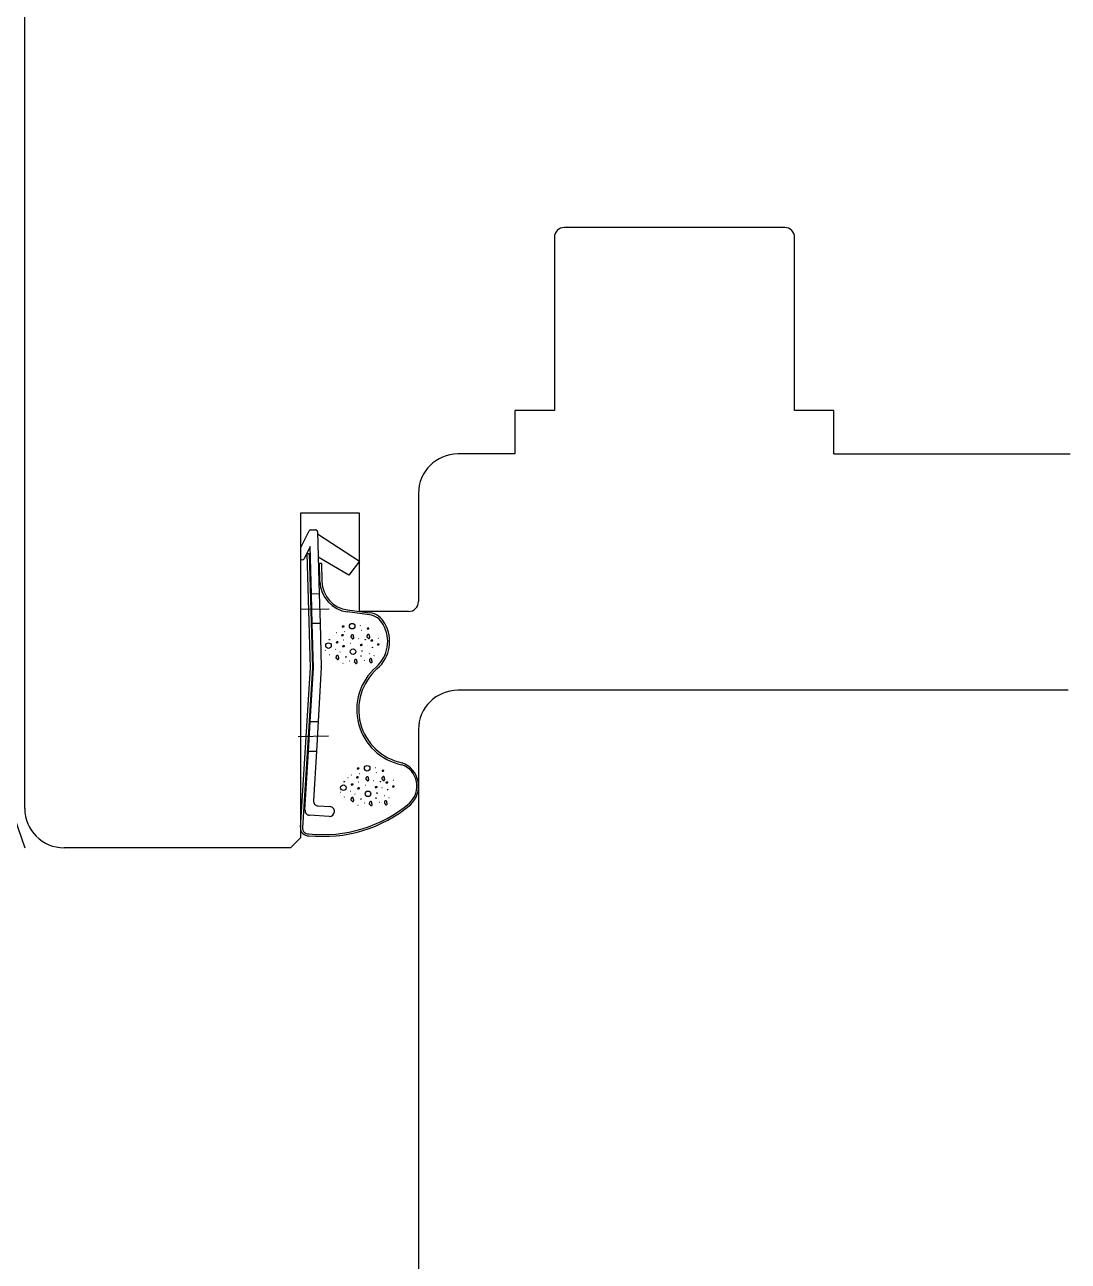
# Model space of a CAD drawing. Header units: centimetres. Extents: x 0.3 to 84.3, y 0.3 to 59.7.
# Drawn here: x 62.5054 to 62.6114, y 11.9926 to 12.1182 of the extents above; entities that cross this region are included whole.
import ezdxf

# ---------------------------------------------------------------- set-up
doc = ezdxf.new("R2010")
doc.units = ezdxf.units.CM
doc.linetypes.add('AUSGEZOGEN', pattern=[0])
doc.layers.add('Fenster', color=7, linetype='AUSGEZOGEN', lineweight=35)
doc.layers.add('Oeffnungsrichtung Fenster', color=7, linetype='AUSGEZOGEN', lineweight=25)

msp = doc.modelspace()

# ---------------------------------------------------------------- linework, layer by layer
at = {"layer": 'Fenster', "color": 7, "linetype": 'AUSGEZOGEN', "lineweight": 25}
for p, q in [((62.50539860993004, 12.0385989845328), (62.50539860993004, 12.16259898163494)), ((62.55919860867272, 12.09659898317737), (62.55919860867272, 12.07899898358865)), ((62.58259860812588, 12.09759898315397), (62.56019860864933, 12.09759898315397)), ((62.58359860810245, 12.07899898358865), (62.58359860810245, 12.09659898317737)), ((62.55919860867272, 12.07899898358865), (62.5551986087662, 12.07899898358865)), ((62.5551986087662, 12.07899898358865), (62.5551986087662, 12.07459898369148)), ((62.58759860800896, 12.07899898358865), (62.58359860810245, 12.07899898358865)), ((62.58759860800896, 12.07459898369148), (62.58759860800896, 12.07899898358865)), ((62.5551986087662, 12.07459898369148), (62.54939860890175, 12.07459898369148)), ((62.58759860800896, 12.07459898369148), (62.61159860744814, 12.07459898369148)), ((62.54539860899524, 12.07059898378493), (62.54539860899524, 12.05959898404199)), ((62.53939860913546, 12.06859898383173), (62.53339860927568, 12.06859898383173)), ((62.53339860927568, 12.06859898383173), (62.53339860927568, 12.0355989846029)), ((62.53939860913546, 12.05859898406539), (62.53939860913546, 12.06859898383173)), ((62.53343548363769, 12.06511446646255), (62.53428069625561, 12.06680109986265)), ((62.53443448082087, 12.06688023197017), (62.53493456688413, 12.0668942917182)), ((62.53514010859316, 12.06669999142969), (62.53531734133689, 12.06039606445052)), ((62.53514572930344, 12.06650007043095), (62.53939860913546, 12.0637185854062)), ((62.53438150187688, 12.06521644580444), (62.53378029241035, 12.06395628367782)), ((62.53451765734183, 12.06037358160943), (62.53438150187688, 12.06521644580444)), ((62.5341021483783, 12.06447786179319), (62.534302069377, 12.06448348250347)), ((62.53442847999069, 12.05287069140109), (62.5341021483783, 12.06447786179319)), ((62.534302069377, 12.06448348250347), (62.53462865858934, 12.05286714963427)), ((62.53833380412499, 12.06227622135657), (62.53521262858318, 12.06412055428896)), ((62.53532980882534, 12.06351088187976), (62.53552972982406, 12.06351650258999)), ((62.53538246119152, 12.06163810902222), (62.53532980882534, 12.06351088187976)), ((62.53552972982406, 12.06351650258999), (62.53558238219031, 12.06164372973245)), ((62.53939860913546, 12.0637185854062), (62.53833380412499, 12.06227622135657)), ((62.53531734133689, 12.06039606445052), (62.53451765734183, 12.06037358160943)), ((62.53460196799595, 12.05737476662794), (62.53451765734183, 12.06037358160943)), ((62.53531734133689, 12.06039606445052), (62.53540165199103, 12.05739724946907)), ((62.53340379191913, 12.05884356395882), (62.53633289112592, 12.05886378285796)), ((62.54041081203383, 12.05826783234648), (62.53817503833262, 12.05855392089939)), ((62.53820042326009, 12.05875230336738), (62.54043619696134, 12.05846621481447)), ((62.54439860901856, 12.05859898406539), (62.53939860913546, 12.05859898406539)), ((62.53540165199103, 12.05739724946907), (62.53460196799595, 12.05737476662794)), ((62.53460196799595, 12.05737476662794), (62.53540165199103, 12.05739724946907)), ((62.53472873225061, 12.0528659349754), (62.53460196799595, 12.05737476662794)), ((62.53540165199103, 12.05739724946907), (62.53552597902724, 12.05297510635214)), ((62.53707862867348, 12.05643283939285), (62.53704669788686, 12.05642058214053)), ((62.53789695751663, 12.0565574932753), (62.53786502673002, 12.05654523602298)), ((62.53951508939568, 12.05716550081279), (62.53948315860912, 12.05715324356047)), ((62.53960590286633, 12.05667195879578), (62.53957397207972, 12.05665970154342)), ((62.53674515469013, 12.0561344854476), (62.53671322390361, 12.05612222819532)), ((62.53781492958024, 12.05569223598955), (62.53778299879363, 12.05567997873723)), ((62.53848033298188, 12.05535337785532), (62.53844840219532, 12.055341120603)), ((62.53853994386027, 12.05604585100523), (62.53853774230834, 12.05601167080736)), ((62.53853774230834, 12.05601167080736), (62.53855532804813, 12.05597899556247)), ((62.53854344216669, 12.05608449013067), (62.53853994386027, 12.05604585100523)), ((62.53854833563446, 12.0561212730594), (62.53854344216669, 12.05608449013067)), ((62.53856428205174, 12.05616113129136), (62.53854833563446, 12.0561212730594)), ((62.53855532804813, 12.05597899556247), (62.53859399822264, 12.0559522842691)), ((62.53859081986258, 12.05620081408598), (62.53856428205174, 12.05616113129136)), ((62.53862201415019, 12.0562265698035), (62.53859081986258, 12.05620081408598)), ((62.53859399822264, 12.0559522842691), (62.53862059326082, 12.05592231057758)), ((62.53862059326082, 12.05592231057758), (62.53863353201508, 12.05589195288422)), ((62.53865182315624, 12.05624257226309), (62.53862201415019, 12.0562265698035)), ((62.53863353201508, 12.05589195288422), (62.53865260155219, 12.05586271517664)), ((62.53868489381181, 12.05624650421156), (62.53865182315624, 12.05624257226309)), ((62.53865260155219, 12.05586271517664), (62.53869210653671, 12.05583721199928)), ((62.53872262088968, 12.05623650938096), (62.53868489381181, 12.05624650421156)), ((62.53869210653671, 12.05583721199928), (62.53872406675799, 12.05583566318974)), ((62.5387597172886, 12.05621461507012), (62.53872262088968, 12.05623650938096)), ((62.53872406675799, 12.05583566318974), (62.53875490705371, 12.05584024314781)), ((62.53875490705371, 12.05584024314781), (62.53878434269673, 12.05585828882813)), ((62.53878121472789, 12.05615854981402), (62.5387597172886, 12.05621461507012)), ((62.53878579239407, 12.05612771984648), (62.53878121472789, 12.05615854981402)), ((62.53878434269673, 12.05585828882813), (62.53881413238616, 12.05589750996979)), ((62.53878749154455, 12.05609530831125), (62.53878579239407, 12.05612771984648)), ((62.53879281588223, 12.05606039220047), (62.53878749154455, 12.05609530831125)), ((62.53880287573242, 12.05602845286845), (62.53879281588223, 12.05606039220047)), ((62.5388180449011, 12.05599744686729), (62.53880287573242, 12.05602845286845)), ((62.53881413238616, 12.05589750996979), (62.53883184721884, 12.05593346938063)), ((62.53883219177391, 12.05596625436747), (62.5388180449011, 12.05599744686729)), ((62.53883184721884, 12.05593346938063), (62.53883219177391, 12.05596625436747)), ((62.53933516658481, 12.05584348252378), (62.5393032357982, 12.05583122527151)), ((62.54016057287063, 12.05606515177688), (62.5401583713187, 12.05603097157896)), ((62.5401583713187, 12.05603097157896), (62.5401759570585, 12.05599829633402)), ((62.54016407117703, 12.05610379090236), (62.54016057287063, 12.05606515177688)), ((62.54016896464482, 12.05614057383109), (62.54016407117703, 12.05610379090236)), ((62.54019913030002, 12.05512689863431), (62.54016719951341, 12.05511464138199)), ((62.54018491106211, 12.05618043206296), (62.54016896464482, 12.05614057383109)), ((62.5401759570585, 12.05599829633402), (62.54021462723299, 12.05597158504065)), ((62.54021144887294, 12.05622011485762), (62.54018491106211, 12.05618043206296)), ((62.54024264316055, 12.0562458705751), (62.54021144887294, 12.05622011485762)), ((62.54021462723299, 12.05597158504065), (62.54024122227118, 12.05594161134918)), ((62.54024122227118, 12.05594161134918), (62.54025416102545, 12.05591125365586)), ((62.5402724521666, 12.05626187303479), (62.54024264316055, 12.0562458705751)), ((62.54025416102545, 12.05591125365586), (62.54027323056255, 12.05588201594819)), ((62.54030552282214, 12.05626580498315), (62.5402724521666, 12.05626187303479)), ((62.54027323056255, 12.05588201594819), (62.54031273554704, 12.05585651277097)), ((62.54034324990004, 12.05625581015252), (62.54030552282214, 12.05626580498315)), ((62.54031273554704, 12.05585651277097), (62.54034469576832, 12.05585496396138)), ((62.54038034629892, 12.05623391584173), (62.54034324990004, 12.05625581015252)), ((62.54034469576832, 12.05585496396138), (62.54037553606408, 12.05585954391945)), ((62.54037553606408, 12.05585954391945), (62.54040497170709, 12.05587758959978)), ((62.54040184373824, 12.05617785058571), (62.54038034629892, 12.05623391584173)), ((62.54040642140442, 12.05614702061812), (62.54040184373824, 12.05617785058571)), ((62.54040497170709, 12.05587758959978), (62.54043476139651, 12.05591681074148)), ((62.54040812055491, 12.05611460908286), (62.54040642140442, 12.05614702061812)), ((62.54041344489259, 12.05607969297207), (62.54040812055491, 12.05611460908286)), ((62.54042350474278, 12.05604775364), (62.54041344489259, 12.05607969297207)), ((62.54043867391146, 12.05601674763889), (62.54042350474278, 12.05604775364)), ((62.54043476139651, 12.05591681074148), (62.54045247622921, 12.05595277015218)), ((62.54045282078428, 12.05598555513911), (62.54043867391146, 12.05601674763889)), ((62.54045247622921, 12.05595277015218), (62.54045282078428, 12.05598555513911)), ((62.54134520695061, 12.05587551698382), (62.54131327616408, 12.0558632597315)), ((62.53594025734455, 12.05465545660368), (62.53590832655794, 12.05464319935136)), ((62.53635213511188, 12.05419305738538), (62.5363202043253, 12.05418080013301)), ((62.53700965666962, 12.05476399019177), (62.53697772588308, 12.0547517329394)), ((62.53701318476451, 12.05394014340346), (62.53701098321259, 12.05390596320554)), ((62.53701098321259, 12.05390596320554), (62.53702856895233, 12.05387328796069)), ((62.53701668307091, 12.05397878252893), (62.53701318476451, 12.05394014340346)), ((62.53702157653871, 12.05401556545767), (62.53701668307091, 12.05397878252893)), ((62.53703752295598, 12.05405542368963), (62.53702157653871, 12.05401556545767)), ((62.53702856895233, 12.05387328796069), (62.53706723912688, 12.05384657666732)), ((62.53706406076677, 12.05409510648429), (62.53703752295598, 12.05405542368963)), ((62.53709525505435, 12.05412086220167), (62.53706406076677, 12.05409510648429)), ((62.53706723912688, 12.05384657666732), (62.53709383416498, 12.05381660297581)), ((62.53712506406048, 12.05413686466136), (62.53709525505435, 12.05412086220167)), ((62.53715813471603, 12.05414079660977), (62.53712506406048, 12.05413686466136)), ((62.53719586179392, 12.05413080177918), (62.53715813471603, 12.05414079660977)), ((62.53723295819282, 12.05410890746835), (62.53719586179392, 12.05413080177918)), ((62.53725445563211, 12.05405284221229), (62.53723295819282, 12.05410890746835)), ((62.53725903329823, 12.0540220122447), (62.53725445563211, 12.05405284221229)), ((62.5372607324488, 12.05398960070943), (62.53725903329823, 12.0540220122447)), ((62.53726605678648, 12.05395468459874), (62.5372607324488, 12.05398960070943)), ((62.53727611663661, 12.05392274526666), (62.53726605678648, 12.05395468459874)), ((62.53729128580526, 12.05389173926556), (62.53727611663661, 12.05392274526666)), ((62.5373054326781, 12.05386054676574), (62.53729128580526, 12.05389173926556)), ((62.53730508812304, 12.05382776177886), (62.5373054326781, 12.05386054676574)), ((62.53744441377354, 12.05448615889332), (62.53741248298693, 12.05447390164095)), ((62.54040768511933, 12.05431820906051), (62.5403757543327, 12.05430595180819)), ((62.54090762510006, 12.05412090061327), (62.54087569431345, 12.05410864336095)), ((62.53339860927568, 12.03667140698458), (62.53442847999069, 12.05287069140109)), ((62.53462865858934, 12.05286714963427), (62.53359820631309, 12.03665871758804)), ((62.5344014009046, 12.04739754413172), (62.53472873225061, 12.0528659349754)), ((62.53552543726209, 12.05294021504883), (62.53519848145019, 12.04741995377777)), ((62.53709383416498, 12.05381660297581), (62.53710677291934, 12.05378624528244)), ((62.53710677291934, 12.05378624528244), (62.53712584245635, 12.05375700757486)), ((62.53712584245635, 12.05375700757486), (62.53716534744093, 12.05373150439759)), ((62.53716534744093, 12.05373150439759), (62.5371973076622, 12.05372995558801)), ((62.5371973076622, 12.05372995558801), (62.53722814795788, 12.05373453554608)), ((62.53722814795788, 12.05373453554608), (62.53725758360097, 12.0537525812264)), ((62.53725758360097, 12.0537525812264), (62.5372873732904, 12.05379180236805)), ((62.5372873732904, 12.05379180236805), (62.53730508812304, 12.05382776177886)), ((62.53774987894045, 12.05332639217154), (62.53771794815384, 12.05331413491913)), ((62.53838544691469, 12.05355941432495), (62.53835351612805, 12.05354715707263)), ((62.53888029772827, 12.05352753725929), (62.53887809617635, 12.05349335706137)), ((62.53887809617635, 12.05349335706137), (62.53889568191609, 12.05346068181644)), ((62.53888379603467, 12.05356617638477), (62.53888029772827, 12.05352753725929)), ((62.53888868950244, 12.05360295931351), (62.53888379603467, 12.05356617638477)), ((62.53890463591971, 12.05364281754537), (62.53888868950244, 12.05360295931351)), ((62.53889568191609, 12.05346068181644), (62.53893435209064, 12.05343397052307)), ((62.53893117373053, 12.05368250033999), (62.53890463591971, 12.05364281754537)), ((62.53896236801811, 12.05370825605751), (62.53893117373053, 12.05368250033999)), ((62.53893435209064, 12.05343397052307), (62.53896094712874, 12.0534039968316)), ((62.53896094712874, 12.0534039968316), (62.53897388588304, 12.05337363913827)), ((62.53899217702422, 12.0537242585172), (62.53896236801811, 12.05370825605751)), ((62.53897388588304, 12.05337363913827), (62.53899295542011, 12.05334440143061)), ((62.53902524767979, 12.05372819046557), (62.53899217702422, 12.0537242585172)), ((62.53899295542011, 12.05334440143061), (62.53903246040469, 12.05331889825339)), ((62.5390629747576, 12.05371819563493), (62.53902524767979, 12.05372819046557)), ((62.53903246040469, 12.05331889825339), (62.53906442062588, 12.0533173494438)), ((62.53910007115658, 12.05369630132414), (62.5390629747576, 12.05371819563493)), ((62.53906442062588, 12.0533173494438), (62.53909526092164, 12.05332192940187)), ((62.53909526092164, 12.05332192940187), (62.53912469656473, 12.05333997508219)), ((62.53912156859587, 12.05364023606813), (62.53910007115658, 12.05369630132414)), ((62.53912614626199, 12.05360940610053), (62.53912156859587, 12.05364023606813)), ((62.53912469656473, 12.05333997508219), (62.53915448625416, 12.0533791962238)), ((62.53912784541256, 12.05357699456527), (62.53912614626199, 12.05360940610053)), ((62.53913316975024, 12.05354207845448), (62.53912784541256, 12.05357699456527)), ((62.53914322960037, 12.05351013912241), (62.53913316975024, 12.05354207845448)), ((62.53915839876902, 12.05347913312131), (62.53914322960037, 12.05351013912241)), ((62.53915448625416, 12.0533791962238), (62.5391722010868, 12.0534151556346)), ((62.53917254564186, 12.05344794062153), (62.53915839876902, 12.05347913312131)), ((62.5391722010868, 12.0534151556346), (62.53917254564186, 12.05344794062153)), ((62.53991364939529, 12.05364573416164), (62.53988171860868, 12.05363347690932)), ((62.54040850020885, 12.05361385709602), (62.54040629865691, 12.05357967689811)), ((62.54040629865691, 12.05357967689811), (62.54042388439666, 12.05354700165317)), ((62.54041199851527, 12.05365249622141), (62.54040850020885, 12.05361385709602)), ((62.54041689198306, 12.05368927915015), (62.54041199851527, 12.05365249622141)), ((62.54043283840034, 12.05372913738206), (62.54041689198306, 12.05368927915015)), ((62.54042388439666, 12.05354700165317), (62.54046255457123, 12.0535202903598)), ((62.54045937621117, 12.05376882017668), (62.54043283840034, 12.05372913738206)), ((62.54049057049871, 12.05379457589424), (62.54045937621117, 12.05376882017668)), ((62.54046255457123, 12.0535202903598), (62.54048914960939, 12.05349031666833)), ((62.54048914960939, 12.05349031666833), (62.5405020883637, 12.05345995897497)), ((62.54052037950481, 12.05381057835385), (62.54049057049871, 12.05379457589424)), ((62.5405020883637, 12.05345995897497), (62.54052115790071, 12.05343072126734)), ((62.54055345016035, 12.05381451030226), (62.54052037950481, 12.05381057835385)), ((62.54052115790071, 12.05343072126734), (62.54056066288526, 12.05340521809008)), ((62.54059117723822, 12.05380451547167), (62.54055345016035, 12.05381451030226)), ((62.54056066288526, 12.05340521809008), (62.54059262310656, 12.05340366928049)), ((62.54062827363717, 12.05378262116088), (62.54059117723822, 12.05380451547167)), ((62.54059262310656, 12.05340366928049), (62.54062346340223, 12.05340824923851)), ((62.54062346340223, 12.05340824923851), (62.54065289904533, 12.05342629491889)), ((62.54064977107646, 12.05372655590477), (62.54062827363717, 12.05378262116088)), ((62.54065434874263, 12.05369572593722), (62.54064977107646, 12.05372655590477)), ((62.54065289904533, 12.05342629491889), (62.54068268873475, 12.05346551606054)), ((62.54065604789315, 12.05366331440201), (62.54065434874263, 12.05369572593722)), ((62.54066137223083, 12.05362839829113), (62.54065604789315, 12.05366331440201)), ((62.54067143208101, 12.05359645895915), (62.54066137223083, 12.05362839829113)), ((62.54068660124966, 12.053565452958), (62.54067143208101, 12.05359645895915)), ((62.54068268873475, 12.05346551606054), (62.54070040356736, 12.05350147547133)), ((62.54070074812252, 12.05353426045818), (62.54068660124966, 12.053565452958)), ((62.54070040356736, 12.05350147547133), (62.54070074812252, 12.05353426045818)), ((62.61139860745276, 12.05059898425234), (62.54939860890175, 12.05059898425234)), ((62.53422145069359, 12.04439129954672), (62.5344014009046, 12.04739754413172)), ((62.53519848145019, 12.04741995377777), (62.5344014009046, 12.04739754413172)), ((62.5344014009046, 12.04739754413172), (62.53519848145019, 12.04741995377777)), ((62.53519848145019, 12.04741995377777), (62.53502042978938, 12.04441376256987)), ((62.54539860899524, 12.04659898434584), (62.54539860899524, 11.90259898748709)), ((62.53626174181169, 12.04594925430466), (62.5331880199226, 12.04586283766853)), ((62.53386510827076, 12.03843825024064), (62.53422145069359, 12.04439129954672)), ((62.53502042978938, 12.04441376256987), (62.53422145069359, 12.04439129954672)), ((62.53422145069359, 12.04439129954672), (62.53502042978938, 12.04441376256987)), ((62.53502042978938, 12.04441376256987), (62.53472283344226, 12.03938920105611)), ((62.54103505436464, 12.04273218495432), (62.54100312357807, 12.04271992770196)), ((62.53826511965909, 12.04170116958917), (62.53823318887252, 12.0416889123368)), ((62.53859859364246, 12.04199952353438), (62.53856666285586, 12.04198726628206)), ((62.53941692248554, 12.04212417741674), (62.53938499169898, 12.04211192016442)), ((62.54005990882924, 12.04161253514672), (62.5400577072773, 12.04157835494885)), ((62.5400577072773, 12.04157835494885), (62.54007529301708, 12.0415456797039)), ((62.54006340713568, 12.04165117427215), (62.54005990882924, 12.04161253514672)), ((62.54006830060345, 12.04168795720089), (62.54006340713568, 12.04165117427215)), ((62.54008424702073, 12.0417278154328), (62.54006830060345, 12.04168795720089)), ((62.54007529301708, 12.0415456797039), (62.54011396319162, 12.04151896841054)), ((62.54011078483151, 12.04176749822741), (62.54008424702073, 12.0417278154328)), ((62.5401419791191, 12.04179325394498), (62.54011078483151, 12.04176749822741)), ((62.54011396319162, 12.04151896841054), (62.54014055822972, 12.04148899471907)), ((62.54014055822972, 12.04148899471907), (62.54015349698408, 12.04145863702571)), ((62.54017178812523, 12.04180925640462), (62.5401419791191, 12.04179325394498)), ((62.54015349698408, 12.04145863702571), (62.54017256652114, 12.04142939931808)), ((62.54020485878078, 12.041813188353), (62.54017178812523, 12.04180925640462)), ((62.54017256652114, 12.04142939931808), (62.54021207150568, 12.04140389614086)), ((62.54024258585864, 12.04180319352241), (62.54020485878078, 12.041813188353)), ((62.54021207150568, 12.04140389614086), (62.54024403172689, 12.04140234733123)), ((62.54027968225759, 12.04178129921161), (62.54024258585864, 12.04180319352241)), ((62.54024403172689, 12.04140234733123), (62.54027487202262, 12.04140692728929)), ((62.54027487202262, 12.04140692728929), (62.54030430766571, 12.04142497296966)), ((62.54030117969685, 12.04172523395555), (62.54027968225759, 12.04178129921161)), ((62.540305757363, 12.04169440398796), (62.54030117969685, 12.04172523395555)), ((62.54030430766571, 12.04142497296966), (62.54033409735514, 12.04146419411127)), ((62.54030745651357, 12.04166199245274), (62.540305757363, 12.04169440398796)), ((62.54031278085125, 12.04162707634196), (62.54030745651357, 12.04166199245274)), ((62.54032284070136, 12.04159513700989), (62.54031278085125, 12.04162707634196)), ((62.54033800987003, 12.04156413100878), (62.54032284070136, 12.04159513700989)), ((62.54033409735514, 12.04146419411127), (62.54035181218779, 12.04150015352207)), ((62.54035215674285, 12.04153293850896), (62.54033800987003, 12.04156413100878)), ((62.54035181218779, 12.04150015352207), (62.54035215674285, 12.04153293850896)), ((62.54085513155374, 12.04141016666527), (62.54082320076719, 12.04139790941299)), ((62.54112586783528, 12.04223864293722), (62.54109393704872, 12.04222638568491)), ((62.5416805378396, 12.04163183591832), (62.54167833628766, 12.0415976557204)), ((62.54167833628766, 12.0415976557204), (62.54169592202741, 12.04156498047551)), ((62.54168403614605, 12.0416704750438), (62.5416805378396, 12.04163183591832)), ((62.54168892961381, 12.04170725797253), (62.54168403614605, 12.0416704750438)), ((62.54170487603109, 12.04174711620445), (62.54168892961381, 12.04170725797253)), ((62.54169592202741, 12.04156498047551), (62.54173459220198, 12.04153826918219)), ((62.54173141384188, 12.04178679899911), (62.54170487603109, 12.04174711620445)), ((62.54176260812943, 12.04181255471658), (62.54173141384188, 12.04178679899911)), ((62.54173459220198, 12.04153826918219), (62.54176118724008, 12.04150829549067)), ((62.54176118724008, 12.04150829549067), (62.54177412599444, 12.04147793779735)), ((62.54179241713558, 12.04182855717623), (62.54176260812943, 12.04181255471658)), ((62.54177412599444, 12.04147793779735), (62.54179319553145, 12.04144870008973)), ((62.54182548779113, 12.04183248912464), (62.54179241713558, 12.04182855717623)), ((62.54179319553145, 12.04144870008973), (62.54183270051604, 12.04142319691241)), ((62.541863214869, 12.041822494294), (62.54182548779113, 12.04183248912464)), ((62.54183270051604, 12.04142319691241), (62.5418646607373, 12.04142164810287)), ((62.54190031126794, 12.04180059998317), (62.541863214869, 12.041822494294)), ((62.5418646607373, 12.04142164810287), (62.54189550103296, 12.04142622806094)), ((62.54189550103296, 12.04142622806094), (62.54192493667608, 12.04144427374122)), ((62.54192180870721, 12.04174453472711), (62.54190031126794, 12.04180059998317)), ((62.54192638637336, 12.04171370475961), (62.54192180870721, 12.04174453472711)), ((62.54192493667608, 12.04144427374122), (62.5419547263655, 12.04148349488287)), ((62.5419280855239, 12.04168129322434), (62.54192638637336, 12.04171370475961)), ((62.54193340986158, 12.04164637711356), (62.5419280855239, 12.04168129322434)), ((62.54194346971172, 12.04161443778148), (62.54193340986158, 12.04164637711356)), ((62.54195863888037, 12.04158343178038), (62.54194346971172, 12.04161443778148)), ((62.5419547263655, 12.04148349488287), (62.54197244119814, 12.04151945429371)), ((62.54197278575321, 12.0415522392806), (62.54195863888037, 12.04158343178038)), ((62.54197244119814, 12.04151945429371), (62.54197278575321, 12.0415522392806)), ((62.5428651719196, 12.0414422011254), (62.54283324113299, 12.04142994387298)), ((62.53746022231351, 12.04022214074517), (62.5374282915269, 12.0402098834928)), ((62.53852962163862, 12.04033067433325), (62.53849769085201, 12.04031841708093)), ((62.53896437874245, 12.04005284303476), (62.53893244795589, 12.04004058578244)), ((62.53933489454923, 12.04125892013104), (62.53930296376262, 12.04124666287867)), ((62.54000029795084, 12.0409200619968), (62.53996836716423, 12.04090780474449)), ((62.541719095269, 12.0406935827758), (62.54168716448243, 12.04068132552348)), ((62.53519239637936, 12.03886051341224), (62.53639029707639, 12.03878956376412)), ((62.53787210008088, 12.03975974152686), (62.53784016929426, 12.03974748427454)), ((62.53853314973343, 12.03950682754494), (62.53853094818152, 12.03947264734702)), ((62.53853094818152, 12.03947264734702), (62.53854853392129, 12.03943997210218)), ((62.53853664803989, 12.03954546667037), (62.53853314973343, 12.03950682754494)), ((62.53854154150767, 12.03958224959911), (62.53853664803989, 12.03954546667037)), ((62.53855748792489, 12.03962210783107), (62.53854154150767, 12.03958224959911)), ((62.53854853392129, 12.03943997210218), (62.5385872040958, 12.03941326080881)), ((62.53858402573576, 12.03966179062568), (62.53855748792489, 12.03962210783107)), ((62.53861522002332, 12.03968754634325), (62.53858402573576, 12.03966179062568)), ((62.5385872040958, 12.03941326080881), (62.53861379913398, 12.03938328711734)), ((62.53861379913398, 12.03938328711734), (62.53862673788826, 12.03935292942397)), ((62.53864502902939, 12.03970354880285), (62.53861522002332, 12.03968754634325)), ((62.53862673788826, 12.03935292942397), (62.53864580742535, 12.03932369171635)), ((62.53867809968501, 12.03970748075126), (62.53864502902939, 12.03970354880285)), ((62.53864580742535, 12.03932369171635), (62.53868531240986, 12.03929818853908)), ((62.53871582676283, 12.03969748592067), (62.53867809968501, 12.03970748075126)), ((62.53868531240986, 12.03929818853908), (62.53871727263115, 12.03929663972945)), ((62.53875292316175, 12.03967559160983), (62.53871582676283, 12.03969748592067)), ((62.53871727263115, 12.03929663972945), (62.53874811292684, 12.03930121968752)), ((62.53874811292684, 12.03930121968752), (62.53877754856991, 12.03931926536789)), ((62.53877442060109, 12.03961952635377), (62.53875292316175, 12.03967559160983)), ((62.53877899826722, 12.03958869638623), (62.53877442060109, 12.03961952635377)), ((62.53877754856991, 12.03931926536789), (62.53880733825934, 12.03935848650949)), ((62.53878069741773, 12.03955628485101), (62.53877899826722, 12.03958869638623)), ((62.53878602175541, 12.03952136874018), (62.53878069741773, 12.03955628485101)), ((62.5387960816056, 12.03948942940815), (62.53878602175541, 12.03952136874018)), ((62.53881125077424, 12.039458423407), (62.5387960816056, 12.03948942940815)), ((62.53880733825934, 12.03935848650949), (62.53882505309203, 12.03939444592034)), ((62.53882539764707, 12.03942723090718), (62.53881125077424, 12.039458423407)), ((62.53882505309203, 12.03939444592034), (62.53882539764707, 12.03942723090718)), ((62.53926984390938, 12.03889307631293), (62.53923791312283, 12.03888081906066)), ((62.53990541188359, 12.03912609846634), (62.53987348109706, 12.03911384121407)), ((62.54040026269719, 12.03909422140073), (62.54039806114525, 12.03906004120281)), ((62.54039806114525, 12.03906004120281), (62.54041564688505, 12.03902736595792)), ((62.54040376100361, 12.03913286052621), (62.54040026269719, 12.03909422140073)), ((62.54040865447137, 12.03916964345495), (62.54040376100361, 12.03913286052621)), ((62.54042460088866, 12.03920950168686), (62.54040865447137, 12.03916964345495)), ((62.54041564688505, 12.03902736595792), (62.54045431705954, 12.03900065466456)), ((62.54045113869949, 12.03924918448152), (62.54042460088866, 12.03920950168686)), ((62.54048233298708, 12.03927494019895), (62.54045113869949, 12.03924918448152)), ((62.54045431705954, 12.03900065466456), (62.54048091209773, 12.03897068097308)), ((62.54048091209773, 12.03897068097308), (62.540493850852, 12.03894032327976)), ((62.54051214199315, 12.03929094265864), (62.54048233298708, 12.03927494019895)), ((62.540493850852, 12.03894032327976), (62.54051292038911, 12.03891108557214)), ((62.54054521264869, 12.03929487460705), (62.54051214199315, 12.03929094265864)), ((62.54051292038911, 12.03891108557214), (62.54055242537362, 12.03888558239483)), ((62.54058293972659, 12.03928487977642), (62.54054521264869, 12.03929487460705)), ((62.54055242537362, 12.03888558239483), (62.5405843855949, 12.03888403358529)), ((62.54062003612551, 12.03926298546558), (62.54058293972659, 12.03928487977642)), ((62.5405843855949, 12.03888403358529), (62.5406152258906, 12.03888861354335)), ((62.5406152258906, 12.03888861354335), (62.54064466153363, 12.03890665922363)), ((62.54064153356477, 12.03920692020952), (62.54062003612551, 12.03926298546558)), ((62.54064611123098, 12.03917609024202), (62.54064153356477, 12.03920692020952)), ((62.54064466153363, 12.03890665922363), (62.54067445122308, 12.03894588036528)), ((62.5406478103815, 12.03914367870671), (62.54064611123098, 12.03917609024202)), ((62.54065313471915, 12.03910876259597), (62.5406478103815, 12.03914367870671)), ((62.54066319456933, 12.0390768232639), (62.54065313471915, 12.03910876259597)), ((62.54067836373801, 12.03904581726279), (62.54066319456933, 12.0390768232639)), ((62.54067445122308, 12.03894588036528), (62.54069216605576, 12.03898183977613)), ((62.54069251061082, 12.03901462476302), (62.54067836373801, 12.03904581726279)), ((62.54069216605576, 12.03898183977613), (62.54069251061082, 12.03901462476302)), ((62.54143361436424, 12.03921241830308), (62.54140168357764, 12.03920016105076)), ((62.54192765008824, 12.039884893202), (62.54189571930169, 12.03987263594968)), ((62.54192846517783, 12.03918054123742), (62.54192626362582, 12.03914636103951)), ((62.54192626362582, 12.03914636103951), (62.54194384936565, 12.03911368579461)), ((62.54193196348425, 12.0392191803629), (62.54192846517783, 12.03918054123742)), ((62.54193685695202, 12.03925596329164), (62.54193196348425, 12.0392191803629)), ((62.5419528033693, 12.0392958215236), (62.54193685695202, 12.03925596329164)), ((62.54194384936565, 12.03911368579461), (62.54198251954014, 12.03908697450129)), ((62.54197934118008, 12.03933550431816), (62.5419528033693, 12.0392958215236)), ((62.54201053546767, 12.03936126003564), (62.54197934118008, 12.03933550431816)), ((62.54198251954014, 12.03908697450129), (62.5420091145783, 12.03905700080977)), ((62.5420091145783, 12.03905700080977), (62.5420220533326, 12.03902664311641)), ((62.54204034447375, 12.03937726249533), (62.54201053546767, 12.03936126003564)), ((62.5420220533326, 12.03902664311641), (62.54204112286968, 12.03899740540883)), ((62.54207341512937, 12.0393811944437), (62.54204034447375, 12.03937726249533)), ((62.54204112286968, 12.03899740540883), (62.5420806278542, 12.03897190223156)), ((62.54211114220716, 12.03937119961316), (62.54207341512937, 12.0393811944437)), ((62.5420806278542, 12.03897190223156), (62.54211258807547, 12.03897035342197)), ((62.54214823860613, 12.03934930530232), (62.54211114220716, 12.03937119961316)), ((62.54211258807547, 12.03897035342197), (62.5421434283712, 12.03897493338004)), ((62.5421434283712, 12.03897493338004), (62.54217286401429, 12.03899297906037)), ((62.54216973604545, 12.03929324004626), (62.54214823860613, 12.03934930530232)), ((62.54217431371154, 12.03926241007866), (62.54216973604545, 12.03929324004626)), ((62.54217286401429, 12.03899297906037), (62.54220265370372, 12.03903220020202)), ((62.54217601286211, 12.0392299985434), (62.54217431371154, 12.03926241007866)), ((62.54218133719977, 12.03919508243271), (62.54217601286211, 12.0392299985434)), ((62.54219139704992, 12.03916314310063), (62.54218133719977, 12.03919508243271)), ((62.54220656621857, 12.03913213709953), (62.54219139704992, 12.03916314310063)), ((62.54220265370372, 12.03903220020202), (62.54222036853635, 12.03906815961282)), ((62.54222071309142, 12.0391009445997), (62.54220656621857, 12.03913213709953)), ((62.54222036853635, 12.03906815961282), (62.54222071309142, 12.0391009445997)), ((62.54242759006899, 12.03968758475476), (62.54239565928238, 12.03967532750244)), ((62.53633117236961, 12.03779131318316), (62.53433467120775, 12.03790956259677)), ((62.53339860927568, 12.0355989846029), (62.53239860929901, 12.03459898462629)), ((62.53239860929901, 12.03459898462629), (62.50939860983655, 12.03459898462629))]:
    msp.add_line(p, q, dxfattribs=at)
for centre, radius in [((62.538657742918, 12.05710962300217), 0.0002807631991817866), ((62.53625054231819, 12.05513293562771), 0.0002807631991817866), ((62.53632823186848, 12.05573154820353), 2.300388839435657e-05), ((62.53999670211621, 12.05574735108661), 2.300388839435657e-05), ((62.53802135749839, 12.05398891058948), 2.300388839435657e-05), ((62.53874883174356, 12.05451412910701), 0.0002807631991817866), ((62.53954955997904, 12.05407523042622), 2.300388839435657e-05), ((62.53964789125922, 12.05458490998302), 2.300388839435657e-05), ((62.54073069548311, 12.05494170048659), 2.300388839435657e-05), ((62.54017770788693, 12.04267630714365), 0.0002807631991817866), ((62.53784819683747, 12.04129823234497), 2.300388839435657e-05), ((62.54151666708518, 12.0413140352281), 2.300388839435657e-05), ((62.5377705072871, 12.0406996197692), 0.0002807631991817866), ((62.54026879671253, 12.04008081324845), 0.0002807631991817866), ((62.5411678562282, 12.04015159412447), 2.300388839435657e-05), ((62.54225066045203, 12.04050838462808), 2.300388839435657e-05), ((62.53954132246737, 12.03955559473101), 2.300388839435657e-05), ((62.54106952494797, 12.03964191456775), 2.300388839435657e-05)]:
    msp.add_circle(centre, radius, dxfattribs=at)
for centre, radius, start, end in [((62.56019860864933, 12.09659898317745), 0.0009999999766298515, 90, 180), ((62.58259860812586, 12.09659898317745), 0.0009999999766298515, 0, 90), ((62.54939860890175, 12.07059898378501), 0.003999999906519633, 90, 180), ((62.53444010153115, 12.06668031097146), 0.0001999999953259703, 91.61042695691988, 142.8470750328786), ((62.53494018759437, 12.06669437071954), 0.0001999999953259703, 1.610426956425333, 91.61042695895462), ((62.53359853027439, 12.06499863990092), 0.0001999999953259703, 144.6104269561174, 181.6104269564253), ((62.53359770180541, 12.06404619750241), 0.0002035284374613502, 191.9841791087135, 333.7827965391722), ((62.53858119717174, 12.06172804038669), 0.003199999925215753, 181.6104269565951, 262.7080850606395), ((62.53858119717174, 12.06172804038669), 0.002999999929889782, 181.6104269565722, 262.7080850606806), ((62.54439860901856, 12.05959898404212), 0.0009999999766298515, 270, 0), ((62.54018234768688, 12.05648239013498), 0.001799999957933733, 26.63803543215532, 82.70808506068339), ((62.54018234768688, 12.05648239013498), 0.001999999953259703, 26.83229051049518, 82.70808506040915), ((62.53765355349813, 12.05706966367283), 1.409814734531567e-05, 140.6347743993095, 190.3555535167722), ((62.53765355349813, 12.05706966367283), 1.409814734531567e-05, 190.3555535167722, 240.076332653744), ((62.53770100674828, 12.05703073334256), 7.547714669119487e-05, 119.6976707946174, 140.6347743841762), ((62.53768417215347, 12.05712286028464), 7.547714669142226e-05, 240.0763326698622, 261.013436253969), ((62.53774104480847, 12.05696053251967), 0.0001562929978812856, 108.6282420723317, 119.69767079434), ((62.53769679581904, 12.05720268412109), 0.0001562929978821951, 261.0134362547442, 272.0828649762957), ((62.53778038355202, 12.05684383013017), 0.0002794473094052617, 100.355553523181, 108.6282420709949), ((62.5376923197946, 12.05732575706551), 0.0002794473094061711, 272.0828649752975, 280.3555535231155), ((62.53778038355202, 12.05684383013017), 0.0002794473094061711, 92.08286497675344, 100.3555535231155), ((62.5376923197946, 12.05732575706551), 0.0002794473094066259, 280.3555535231155, 288.6282420708786), ((62.53777590752764, 12.05696690307467), 0.0001562929978817403, 81.01343625474425, 92.08286497631934), ((62.53773165853815, 12.0572090546761), 0.0001562929978819677, 288.6282420698635, 299.69767079434), ((62.53778853119314, 12.05704672691112), 7.547714669142226e-05, 60.07633266384205, 81.01343625396903), ((62.53777169659834, 12.05713885385316), 7.547714669119487e-05, 299.6976707939493, 320.634774375249), ((62.53781914984849, 12.05709992352294), 1.409814734531567e-05, 10.35555352906467, 60.07633265374404), ((62.53781914984849, 12.05709992352294), 1.409814734531567e-05, 320.6347743993095, 10.35555352906467), ((62.54018740659986, 12.05684484811412), 1.409814734531567e-05, 140.6347743993095, 190.355553521963), ((62.54018740659986, 12.05684484811412), 1.409814734531567e-05, 190.355553521963, 240.0763326609466), ((62.54023485984993, 12.05680591778386), 7.547714669119487e-05, 119.6976707946174, 140.6347743797126), ((62.54021802525519, 12.05689804472594), 7.54771466909675e-05, 240.0763326691895, 261.0134362537584), ((62.54027489791021, 12.05673571696092), 0.0001562929978812856, 108.6282420723317, 119.69767079434), ((62.5402306489207, 12.05697786856243), 0.0001562929978821951, 261.0134362548459, 272.082864973669), ((62.54031423665374, 12.05661901457155), 0.0002794473094057164, 100.3555535231155, 108.6282420708786), ((62.54022617289633, 12.05710094150685), 0.0002794473094059438, 272.0828649767535, 280.3555535231155), ((62.54031423665374, 12.05661901457155), 0.0002794473094061711, 92.08286497529757, 100.3555535231155), ((62.54022617289633, 12.05710094150685), 0.0002794473094061711, 280.3555535231155, 288.6282420738723), ((62.5403097606293, 12.05674208751592), 0.0001562929978817403, 81.01343625484596, 92.08286497889874), ((62.54026551163986, 12.05698423911735), 0.0001562929978821951, 288.6282420774764, 299.69767079628), ((62.54032238429487, 12.05682191135246), 7.547714669142226e-05, 60.07633266918949, 81.01343625396903), ((62.54030554970007, 12.0569140382945), 7.547714669142226e-05, 299.6976707932813, 320.634774376585), ((62.54035300295021, 12.05687510796423), 1.409814734531567e-05, 10.35555352906467, 60.07633268237267), ((62.54035300295021, 12.05687510796423), 1.409814734531567e-05, 320.6347743570972, 10.35555352906467), ((62.53882327445618, 12.05554287833237), 0.003443768275440515, 310.9870480338483, 30.4749375796134), ((62.53882327445618, 12.05554287833237), 0.003643768270766486, 310.9944044617725, 30.37089020214867), ((62.53705144425989, 12.05545444453177), 1.40981473450883e-05, 140.6347743993095, 190.355553521963), ((62.53705144425989, 12.05545444453177), 1.40981473450883e-05, 190.355553521963, 240.076332653744), ((62.53709889751001, 12.05541551420151), 7.547714669119487e-05, 119.6976707939493, 140.6347743742065), ((62.5370820629152, 12.05550764114354), 7.547714669142226e-05, 240.0763326691895, 261.013436253969), ((62.53713893557022, 12.05534531337866), 0.0001562929978812856, 108.6282420727478, 119.69767079434), ((62.53709468658079, 12.05558746498008), 0.0001562929978821951, 261.0134362547442, 272.0828649762957), ((62.53717827431375, 12.05522861098915), 0.0002794473094052617, 100.3555535260472, 108.6282420739886), ((62.53709021055635, 12.0557105379245), 0.0002794473094059438, 272.0828649752975, 280.3555535231155), ((62.53717827431375, 12.05522861098915), 0.0002794473094061711, 92.08286497529757, 100.355553523181), ((62.53709021055635, 12.0557105379245), 0.0002794473094059438, 280.3555535231155, 288.6282420708786), ((62.53717379828932, 12.05535168393362), 0.0001562929978815129, 81.01343625464253, 92.08286497371628), ((62.53712954929988, 12.05559383553509), 0.0001562929978821951, 288.6282420700714, 299.69767079434), ((62.53718642195489, 12.05543150777006), 7.547714669142223e-05, 60.07633266986218, 81.01343625396903), ((62.53716958736008, 12.05552363471215), 7.547714669119487e-05, 299.6976707946174, 320.6347743831337), ((62.53721704061022, 12.05548470438188), 1.40981473450883e-05, 10.35555352906467, 60.07633266094659), ((62.53721704061022, 12.05548470438188), 1.40981473450883e-05, 320.6347743993095, 10.35555352906467), ((62.537585688467, 12.05617024200505), 1.409814734531567e-05, 140.6347743993095, 190.355553521963), ((62.537585688467, 12.05617024200505), 1.40981473450883e-05, 190.355553521963, 240.0763326787714), ((62.53763314171709, 12.05613131167478), 7.547714669142226e-05, 119.6976707946174, 140.6347743841762), ((62.53761630712233, 12.05622343861682), 7.547714669142223e-05, 240.0763326698622, 261.013436253969), ((62.53767317977735, 12.05606111085194), 0.0001562929978810582, 108.6282420725397, 119.6976707946626), ((62.53762893078792, 12.05630326245336), 0.0001562929978819677, 261.0134362548459, 272.082864976272), ((62.53771251852088, 12.05594440846243), 0.0002794473094054891, 100.355553523181, 108.6282420711112), ((62.53762445476348, 12.05642633539778), 0.0002794473094061711, 272.0828649752975, 280.3555535231155), ((62.53771251852088, 12.05594440846243), 0.0002794473094061711, 92.08286497529757, 100.355553523181), ((62.53762445476348, 12.05642633539778), 0.0002794473094061711, 280.3555535231155, 288.6282420709949), ((62.53770804249645, 12.05606748140689), 0.0001562929978815129, 81.01343625474425, 92.08286497629568), ((62.53778999609189, 12.05494713997959), 0.0001562929978812856, 108.6282420725397, 119.69767079434), ((62.53766379350701, 12.05630963300836), 0.0001562929978821951, 288.6282420698635, 299.69767079434), ((62.53772066616202, 12.05614730524334), 7.547714669142223e-05, 60.07633266918949, 81.01343625396903), ((62.53782933483535, 12.05483043759018), 0.0002794473094052617, 100.3555535217479, 108.6282420711112), ((62.53770383156722, 12.05623943218542), 7.547714669142226e-05, 299.6976707939493, 320.6347743742065), ((62.53775128481735, 12.05620050185516), 1.40981473450883e-05, 10.35555352196301, 60.07633265374404), ((62.53775128481735, 12.05620050185516), 1.40981473450883e-05, 320.6347743993095, 10.35555352196301), ((62.53782933483535, 12.05483043759018), 0.0002794473094061711, 92.08286497529757, 100.3555535217479), ((62.53782485881098, 12.05495351053459), 0.0001562929978817403, 81.01343625484596, 92.08286497889874), ((62.53783748247655, 12.05503333437109), 7.547714669142226e-05, 60.07633266918949, 81.01343625396903), ((62.53786810113188, 12.0550865309829), 1.409814734531567e-05, 10.35555352906467, 60.07633268237267), ((62.53786810113188, 12.0550865309829), 1.409814734531567e-05, 320.6347743515159, 10.35555352906467), ((62.53949216453921, 12.05518239359689), 1.409814734531567e-05, 140.6347743993095, 190.3555535167722), ((62.53949216453921, 12.05518239359689), 1.409814734531567e-05, 190.3555535167722, 240.076332653744), ((62.53953961778936, 12.05514346326662), 7.547714669119487e-05, 119.6976707885959, 140.6347743765851), ((62.53952278319455, 12.05523559020866), 7.547714669142226e-05, 240.0763326698622, 261.013436253969), ((62.53957965584955, 12.05507326244373), 0.0001562929978812856, 108.6282420723317, 119.69767079434), ((62.53953540686012, 12.05531541404515), 0.0001562929978821951, 261.0134362547442, 272.0828649762957), ((62.5396189945931, 12.05495656005423), 0.0002794473094052617, 100.355553523181, 108.6282420709949), ((62.53953093083572, 12.05543848698962), 0.0002794473094059438, 272.0828649767535, 280.3555535231155), ((62.5396189945931, 12.05495656005423), 0.0002794473094061711, 92.08286497675344, 100.3555535231155), ((62.53953093083572, 12.05543848698962), 0.0002794473094061711, 280.3555535231155, 288.6282420709949), ((62.53961451856872, 12.05507963299873), 0.0001562929978817403, 81.01343625474425, 92.08286497631934), ((62.53957026957923, 12.05532178460016), 0.0001562929978819677, 288.6282420698635, 299.69767079434), ((62.53962714223422, 12.05515945683513), 7.547714669142226e-05, 60.07633266384205, 81.0134362537584), ((62.53961030763942, 12.05525158377726), 7.547714669142226e-05, 299.6976707946174, 320.634774375249), ((62.53965776088957, 12.055212653447), 1.409814734531567e-05, 10.35555352906467, 60.07633265374404), ((62.53965776088957, 12.055212653447), 1.409814734531567e-05, 320.6347743993095, 10.35555352906467), ((62.54058172163026, 12.05563772552609), 1.409814734508829e-05, 140.6347744048909, 190.3555535290647), ((62.54058172163026, 12.05563772552609), 1.40981473450883e-05, 190.3555535361663, 240.0763326645479), ((62.54062917488039, 12.05559879519577), 7.547714669142226e-05, 119.6976707932813, 140.6347743742065), ((62.54061234028561, 12.05569092213781), 7.547714669142223e-05, 240.0763326645147, 261.0134362537584), ((62.54066921294059, 12.05552859437293), 0.0001562929978812856, 108.6282420727478, 119.6976707940174), ((62.54062496395116, 12.05577074597436), 0.0001562929978819677, 261.0134362548459, 272.082864976272), ((62.54070855168413, 12.05541189198343), 0.0002794473094052617, 100.3555535260472, 108.6282420739886), ((62.54062048792678, 12.05589381891877), 0.0002794473094061711, 272.0828649752975, 280.3555535231155), ((62.54070855168413, 12.05541189198343), 0.0002794473094059438, 92.08286497529757, 100.3555535259818), ((62.54062048792678, 12.05589381891877), 0.0002794473094061711, 280.3555535231155, 288.6282420711112), ((62.54070407565976, 12.05553496492793), 0.0001562929978812856, 81.01343625474425, 92.08286497369261), ((62.54065982667026, 12.05577711652935), 0.0001562929978821951, 288.6282420725398, 299.6976707966027), ((62.54071669932527, 12.05561478876438), 7.547714669142223e-05, 60.07633266918949, 81.01343625396903), ((62.54069986473052, 12.05570691570642), 7.547714669119487e-05, 299.6976707946174, 320.6347743831337), ((62.54074731798061, 12.05566798537619), 1.40981473450883e-05, 10.35555352196301, 60.07633268597395), ((62.54074731798061, 12.05566798537619), 1.40981473450883e-05, 320.6347743993095, 10.35555352196301), ((62.54123278215191, 12.05523955212706), 1.40981473450883e-05, 140.6347743993095, 190.355553521963), ((62.54123278215191, 12.05523955212706), 1.40981473450883e-05, 190.355553521963, 240.0763326609466), ((62.541280235402, 12.05520062179679), 7.547714669119487e-05, 119.6976707946174, 140.6347743831337), ((62.54126340080725, 12.05529274873883), 7.547714669142226e-05, 240.0763326645147, 261.013436253969), ((62.54132027346226, 12.05513042097386), 0.0001562929978810582, 108.6282420723317, 119.6976707946626), ((62.54127602447281, 12.05537257257537), 0.0001562929978819677, 261.0134362548459, 272.0828649710659), ((62.5413596122058, 12.05501371858444), 0.0002794473094052617, 100.355553523181, 108.6282420709949), ((62.54127154844838, 12.05549564551979), 0.0002794473094059438, 272.0828649767535, 280.3555535231155), ((62.5413596122058, 12.05501371858444), 0.0002794473094061711, 92.08286497529757, 100.3555535231155), ((62.54127154844838, 12.05549564551979), 0.0002794473094063986, 280.3555535231155, 288.6282420737559), ((62.54135513618136, 12.05513679152886), 0.0001562929978817403, 81.01343625474425, 92.08286497631934), ((62.54131088719193, 12.05537894313029), 0.0001562929978821951, 288.6282420750081, 299.6976707940174), ((62.54136775984693, 12.0552166153654), 7.547714669142226e-05, 60.07633266451472, 81.01343625396903), ((62.54135092525212, 12.05530874230743), 7.547714669119487e-05, 299.6976707939493, 320.6347743776276), ((62.54139837850227, 12.05526981197717), 1.40981473450883e-05, 10.35555353097552, 60.07633265734531), ((62.54139837850227, 12.05526981197717), 1.40981473450883e-05, 320.6347743754127, 10.35555353097552), ((62.53770250478154, 12.05505627113279), 1.409814734531567e-05, 140.6347744048909, 190.355553521963), ((62.53770250478154, 12.05505627113279), 1.409814734531567e-05, 190.355553521963, 240.0763326645479), ((62.53774995803161, 12.05501734080252), 7.547714669119487e-05, 119.6976707946174, 140.6347743797126), ((62.53773312343687, 12.05510946774456), 7.547714669119487e-05, 240.0763326691895, 261.013436253969), ((62.53774574710238, 12.05518929158106), 0.0001562929978819677, 261.0134362547442, 272.0828649736926), ((62.537741271078, 12.05531236452548), 0.0002794473094059438, 272.0828649767535, 280.3555535231155), ((62.537741271078, 12.05531236452548), 0.0002794473094061711, 280.3555535231155, 288.6282420738723), ((62.53778060982154, 12.05519566213597), 0.0001562929978819677, 288.6282420725398, 299.6976707966027), ((62.53782064788174, 12.05512546131312), 7.547714669119487e-05, 299.6976707939493, 320.6347743776276), ((62.53512613702969, 12.05296386493168), 0.0003999999906514859, 356.61042695654, 1.610426956679745), ((62.54482572567984, 12.04863561105143), 0.005707174965564687, 130.9930815201344, 258.6430918625604), ((62.54482572567984, 12.04863561105143), 0.005507174970238716, 130.9884333254631, 258.6780928148521), ((62.54939860890175, 12.04659898434587), 0.003999999906519406, 90, 180), ((62.53917351846706, 12.04263634781432), 1.40981473450883e-05, 140.6347744048909, 190.355553521963), ((62.53917351846706, 12.04263634781432), 1.40981473450883e-05, 190.355553521963, 240.0763326645479), ((62.53922097171721, 12.04259741748405), 7.547714669119487e-05, 119.6976707946174, 140.6347743831337), ((62.53920413712245, 12.04268954442609), 7.547714669142226e-05, 240.0763326691895, 261.013436253969), ((62.53926100977746, 12.04252721666111), 0.0001562929978810582, 108.6282420700714, 119.6976707946626), ((62.53921676078797, 12.04276936826258), 0.0001562929978819677, 261.0134362547442, 272.0828649736926), ((62.53930034852093, 12.0424105142717), 0.0002794473094052617, 100.355553523181, 108.6282420711112), ((62.53921228476358, 12.042892441207), 0.0002794473094059438, 272.0828649752975, 280.3555535216824), ((62.53930034852093, 12.0424105142717), 0.0002794473094061711, 92.08286497529757, 100.355553523181), ((62.53921228476358, 12.042892441207), 0.0002794473094063986, 280.3555535216824, 288.6282420723754), ((62.53929587249657, 12.04253358721611), 0.0001562929978817403, 81.01343625484596, 92.08286497629568), ((62.53925162350711, 12.04277573881749), 0.0001562929978821951, 288.6282420750081, 299.69767079434), ((62.53930849616214, 12.04261341105261), 7.547714669119487e-05, 60.07633266918949, 81.01343625396903), ((62.53929166156733, 12.04270553799464), 7.547714669119487e-05, 299.6976707932813, 320.634774373164), ((62.53933911481747, 12.04266660766442), 1.40981473450883e-05, 10.35555352196301, 60.07633268237267), ((62.53933911481747, 12.04266660766442), 1.40981473450883e-05, 320.6347743515159, 10.35555352196301), ((62.54291753520616, 12.04085668926113), 0.002320093329756797, 312.2752006613483, 70.24120712948556), ((62.54284165848208, 12.04084348088094), 0.002556850644965232, 312.4476125522148, 69.3213106967486), ((62.53910565343593, 12.04173692614658), 1.409814734531567e-05, 140.6347743993095, 190.355553521963), ((62.53910565343593, 12.04173692614658), 1.40981473450883e-05, 190.355553521963, 240.0763326609466), ((62.53915310668607, 12.04169799581631), 7.547714669119487e-05, 119.6976707946174, 140.6347743831337), ((62.53913627209127, 12.04179012275839), 7.547714669142223e-05, 240.0763326645147, 261.013436253969), ((62.53919314474628, 12.04162779499337), 0.0001562929978812856, 108.6282420723317, 119.6976707940174), ((62.53914889575682, 12.0418699465948), 0.0001562929978817403, 261.0134362548459, 272.0828649710659), ((62.53923248348981, 12.04151109260392), 0.0002794473094052617, 100.355553523181, 108.6282420711112), ((62.53914441973245, 12.04199301953931), 0.0002794473094061711, 272.0828649767535, 280.355553523181), ((62.53923248348981, 12.04151109260392), 0.0002794473094059438, 92.08286497529757, 100.355553523181), ((62.53914441973245, 12.04199301953931), 0.0002794473094061711, 280.355553523181, 288.6282420739886), ((62.53922800746543, 12.04163416554838), 0.0001562929978817403, 81.01343625484596, 92.08286497629568), ((62.53918375847594, 12.0418763171498), 0.0001562929978821951, 288.6282420727478, 299.69767079434), ((62.53924063113094, 12.04171398938492), 7.547714669142223e-05, 60.07633266918949, 81.01343625396903), ((62.53922379653618, 12.04180611632691), 7.547714669142226e-05, 299.6976707932813, 320.6347743742065), ((62.53927124978628, 12.04176718599668), 1.40981473450883e-05, 10.35555352387386, 60.07633266094659), ((62.53927124978628, 12.04176718599668), 1.40981473450883e-05, 320.6347743754127, 10.35555352387386), ((62.54170737156878, 12.04241153225557), 1.40981473450883e-05, 140.63477436425, 190.3555535238739), ((62.54170737156878, 12.04241153225557), 1.40981473450883e-05, 190.3555535238739, 240.0763326645479), ((62.54175482481891, 12.0423726019253), 7.547714669119487e-05, 119.6976707946174, 140.6347743742065), ((62.54173799022411, 12.04246472886734), 7.547714669142226e-05, 240.0763326645147, 261.013436253969), ((62.54179486287912, 12.04230240110241), 0.0001562929978810582, 108.6282420723317, 119.6976707946626), ((62.54175061388968, 12.04254455270387), 0.0001562929978819677, 261.0134362547442, 272.0828649710895), ((62.54183420162266, 12.04218569871295), 0.0002794473094054891, 100.3555535230501, 108.6282420709949), ((62.54174613786526, 12.04266762564829), 0.0002794473094061711, 272.0828649752975, 280.3555535217479), ((62.54183420162266, 12.04218569871295), 0.0002794473094061711, 92.08286497675344, 100.3555535230501), ((62.5417461378653, 12.04266762564829), 0.0002794473094061711, 280.3555535231155, 288.6282420711112), ((62.54182972559828, 12.04230877165741), 0.0001562929978815129, 81.01343625464253, 92.08286497631934), ((62.54178547660878, 12.04255092325888), 0.0001562929978821951, 288.6282420750081, 299.6976707949852), ((62.54184234926379, 12.0423885954939), 7.547714669119487e-05, 60.07633266451472, 81.01343625396903), ((62.54182551466899, 12.04248072243594), 7.547714669119487e-05, 299.6976707946174, 320.6347743742065), ((62.54187296791912, 12.04244179210568), 1.409814734531567e-05, 10.35555352387386, 60.07633266094659), ((62.54187296791912, 12.04244179210568), 1.409814734531567e-05, 320.6347743698314, 10.35555352387386), ((62.53857140922879, 12.04102112867326), 1.40981473450883e-05, 140.6347744048909, 190.3555535290647), ((62.53857140922879, 12.04102112867326), 1.409814734531567e-05, 190.355553521963, 240.0763326573453), ((62.53861886247893, 12.04098219834304), 7.547714669142226e-05, 119.6976707946174, 140.6347743797126), ((62.5386020278842, 12.04107432528503), 7.547714669142226e-05, 240.0763326651874, 261.013436253969), ((62.53865890053919, 12.0409119975201), 0.0001562929978812856, 108.6282420698634, 119.6976707940174), ((62.53861465154971, 12.04115414912152), 0.0001562929978821951, 261.0134362548459, 272.082864976272), ((62.53869823928268, 12.04079529513064), 0.0002794473094052617, 100.355553523181, 108.6282420709949), ((62.53861017552532, 12.04127722206603), 0.0002794473094057164, 272.0828649767535, 280.355553523181), ((62.53869823928268, 12.04079529513064), 0.0002794473094061711, 92.08286497529757, 100.3555535231155), ((62.53861017552532, 12.04127722206603), 0.0002794473094061711, 280.355553523181, 288.6282420709949), ((62.5386937632583, 12.0409183680751), 0.0001562929978812856, 81.01343625474425, 92.08286497629568), ((62.53864951426887, 12.04116051967652), 0.0001562929978821951, 288.6282420725398, 299.69767079434), ((62.53870638692387, 12.04099819191155), 7.547714669142223e-05, 60.07633266918949, 81.01343625396903), ((62.53868955232907, 12.04109031885363), 7.547714669119487e-05, 299.6976707939493, 320.6347743742065), ((62.53873700557921, 12.04105138852337), 1.40981473450883e-05, 10.35555351677224, 60.07633265734531), ((62.53873700557921, 12.04105138852337), 1.40981473450883e-05, 320.6347743993095, 10.35555351677224), ((62.53922246975046, 12.04062295527423), 1.40981473450883e-05, 140.63477436425, 190.3555535167722), ((62.53922246975046, 12.04062295527423), 1.40981473450883e-05, 190.3555535167722, 240.0763326645479), ((62.5392699230006, 12.04058402494396), 7.547714669119487e-05, 119.6976707946174, 140.6347743776276), ((62.53925308840579, 12.040676151886), 7.547714669142226e-05, 240.0763326691895, 261.013436253969), ((62.53930996106079, 12.04051382412112), 0.0001562929978810582, 108.6282420723317, 119.69767079434), ((62.53926571207136, 12.04075597572255), 0.0001562929978819677, 261.0134362548459, 272.0828649710659), ((62.53934929980434, 12.04039712173162), 0.0002794473094052617, 100.3555535231155, 108.6282420709949), ((62.53926123604694, 12.04087904866692), 0.0002794473094061711, 272.0828649752975, 280.3555535216824), ((62.53934929980434, 12.04039712173162), 0.0002794473094061711, 92.08286497675344, 100.3555535230501), ((62.53926123604694, 12.04087904866692), 0.0002794473094061711, 280.3555535216169, 288.6282420709949), ((62.53934482377991, 12.04052019467608), 0.0001562929978815129, 81.01343625474425, 92.08286497629568), ((62.53930057479047, 12.04076234627745), 0.0001562929978821951, 288.6282420700714, 299.69767079434), ((62.53935744744547, 12.04060001851252), 7.547714669142226e-05, 60.07633266451472, 81.01343625396903), ((62.53934061285072, 12.04069214545456), 7.547714669119487e-05, 299.6976707946174, 320.6347743742065), ((62.53938806610081, 12.04065321512429), 1.40981473450883e-05, 10.35555352906467, 60.07633266454788), ((62.53938806610081, 12.04065321512429), 1.40981473450883e-05, 320.6347743570972, 10.35555352906467), ((62.54101212950818, 12.04074907773838), 1.40981473450883e-05, 140.6347743993095, 190.355553521963), ((62.54101212950818, 12.04074907773838), 1.40981473450883e-05, 190.355553521963, 240.076332685974), ((62.54105958275827, 12.04071014740811), 7.547714669119487e-05, 119.6976707946174, 140.6347743831337), ((62.54104274816353, 12.04080227435015), 7.547714669142226e-05, 240.0763326691895, 261.013436253969), ((62.54109962081848, 12.04063994658522), 0.0001562929978810582, 108.6282420698634, 119.69767079434), ((62.5410553718291, 12.04088209818664), 0.0001562929978819677, 261.0134362547442, 272.0828649736926), ((62.54113895956207, 12.04052324419576), 0.0002794473094052617, 100.355553523181, 108.6282420711112), ((62.54105089580466, 12.0410051711311), 0.0002794473094061711, 272.0828649752975, 280.3555535216824), ((62.54113895956207, 12.04052324419576), 0.0002794473094061711, 92.08286497529757, 100.355553523181), ((62.54105089580466, 12.0410051711311), 0.0002794473094061711, 280.3555535216824, 288.6282420724917), ((62.54113448353763, 12.04064631714017), 0.0001562929978817403, 81.01343625484596, 92.08286497629568), ((62.5410902345482, 12.0408884687416), 0.0001562929978821951, 288.6282420750081, 299.69767079434), ((62.54114710720322, 12.04072614097671), 7.547714669142226e-05, 60.07633266918949, 81.01343625396903), ((62.54113027260842, 12.04081826791875), 7.547714669119487e-05, 299.6976707932813, 320.6347743742065), ((62.54117772585855, 12.04077933758848), 1.40981473450883e-05, 10.35555352196301, 60.07633268237267), ((62.54117772585855, 12.04077933758848), 1.40981473450883e-05, 320.6347743515159, 10.35555352196301), ((62.54210168659924, 12.04120440966757), 1.409814734531567e-05, 140.6347743993095, 190.3555535167722), ((62.54210168659924, 12.04120440966757), 1.40981473450883e-05, 190.3555535167722, 240.076332653744), ((62.54214913984931, 12.04116547933736), 7.547714669142226e-05, 119.6976707839106, 140.6347743721214), ((62.54213230525457, 12.04125760627939), 7.547714669142223e-05, 240.0763326645147, 261.0134362537584), ((62.54218917790959, 12.04109527851437), 0.0001562929978812856, 108.6282420727478, 119.6976707966027), ((62.54214492892009, 12.04133743011584), 0.0001562929978819677, 261.0134362548459, 272.082864976272), ((62.54222851665313, 12.040978576125), 0.0002794473094052617, 100.3555535260472, 108.6282420739886), ((62.54214045289571, 12.0414605030603), 0.0002794473094061711, 272.0828649752975, 280.3555535231155), ((62.54222851665313, 12.040978576125), 0.0002794473094061711, 92.08286497675344, 100.3555535231155), ((62.54214045289571, 12.0414605030603), 0.0002794473094061711, 280.3555535231155, 288.6282420709949), ((62.54222404062867, 12.04110164906937), 0.0001562929978815129, 81.01343625464253, 92.0828649711132), ((62.54217979163924, 12.04134380067079), 0.0001562929978821951, 288.6282420723318, 299.69767079434), ((62.54223666429425, 12.04118147290591), 7.547714669142223e-05, 60.07633266518739, 81.01343625396903), ((62.54221982969945, 12.04127359984795), 7.547714669142226e-05, 299.6976707939493, 320.634774375249), ((62.54226728294958, 12.04123466951768), 1.40981473450883e-05, 10.35555351677224, 60.07633266094659), ((62.54226728294958, 12.04123466951768), 1.40981473450883e-05, 320.6347743993095, 10.35555351677224), ((62.54275274712084, 12.04080623626855), 1.40981473450883e-05, 140.6347743993095, 190.3555535290647), ((62.54275274712084, 12.04080623626855), 1.40981473450883e-05, 190.3555535290647, 240.076332685974), ((62.54280020037098, 12.04076730593828), 7.547714669142226e-05, 119.6976707946174, 140.6347743841762), ((62.54278336577617, 12.04085943288027), 7.547714669142226e-05, 240.0763326691895, 261.013436253969), ((62.54284023843118, 12.04069710511539), 0.0001562929978810582, 108.6282420723317, 119.6976707969253), ((62.54279598944174, 12.04093925671681), 0.0001562929978817403, 261.0134362547442, 272.0828649736926), ((62.54287957717472, 12.04058040272588), 0.0002794473094054891, 100.3555535230501, 108.6282420709949), ((62.54279151341737, 12.04106232966118), 0.0002794473094057164, 272.0828649752975, 280.3555535216824), ((62.54287957717472, 12.04058040272588), 0.0002794473094061711, 92.08286497675344, 100.3555535230501), ((62.54279151341737, 12.04106232966118), 0.0002794473094061711, 280.3555535216824, 288.6282420724917), ((62.54287510115034, 12.04070347567039), 0.0001562929978815129, 81.01343625464253, 92.08286497631934), ((62.54283085216085, 12.04094562727181), 0.0001562929978821951, 288.6282420700714, 299.69767079434), ((62.54288772481587, 12.04078329950679), 7.547714669142226e-05, 60.07633266918949, 81.0134362537584), ((62.54287089022111, 12.04087542644883), 7.547714669142226e-05, 299.6976707939493, 320.6347743742065), ((62.54291834347124, 12.04083649611861), 1.40981473450883e-05, 10.35555352906467, 60.07633266094659), ((62.54291834347124, 12.04083649611861), 1.40981473450883e-05, 320.6347743515159, 10.35555352906467), ((62.53574658094765, 12.04944670307881), 0.01350814800066859, 263.6110490069923, 310.2707036784759), ((62.53569882430995, 12.04960466094325), 0.01385738919255645, 264.017981208844, 309.7905496225636), ((62.53522195873273, 12.0393596387028), 0.0004999999883148121, 176.6104269567044, 266.6104269568956), ((62.53636073472305, 12.03829043847371), 0.0004999999883150395, 356.6104269564531, 86.61042695689557), ((62.50939860983656, 12.03859898453283), 0.003999999906519862, 180, 270), ((62.53436423356119, 12.03840868788729), 0.0004999999883148121, 176.6104269565013, 266.6104269568956), ((62.53636073472305, 12.03829043847371), 0.0004999999883150395, 266.6104269568956, 356.6104269564531), ((62.53419699742534, 12.03662064939848), 0.0007999999813038815, 176.3623121964586, 274.1332071723862), ((62.53419699742534, 12.03662064939848), 0.0005999999859776835, 176.3623121963738, 274.4385025341273)]:
    msp.add_arc(centre, radius, start, end, dxfattribs=at)
at = {"layer": 'Oeffnungsrichtung Fenster', "color": 7, "linetype": 'AUSGEZOGEN', "lineweight": 25}
msp.add_line((61.91344164903836, 13.75066564614326), (62.50539860993004, 12.03459898462634), dxfattribs=at)

doc.saveas('drawing.dxf')
